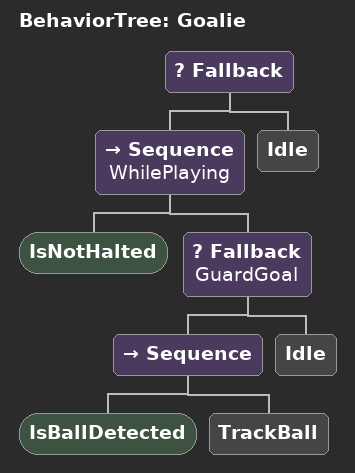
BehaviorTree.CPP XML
<?xml version="1.0"?>
<!-- Goalie: hold position guarding the goal. Track the ball when it is visible
     (to anticipate a shot) but otherwise stay still rather than chasing. -->
<root BTCPP_format="4" main_tree_to_execute="Goalie">
  <BehaviorTree ID="Goalie">
    <Fallback>
      <Sequence name="WhilePlaying">
        <IsNotHalted/>
        <Fallback name="GuardGoal">
          <Sequence>
            <IsBallDetected/>
            <TrackBall/>
          </Sequence>
          <Idle/>
        </Fallback>
      </Sequence>
      <Idle/>
    </Fallback>
  </BehaviorTree>
</root>
